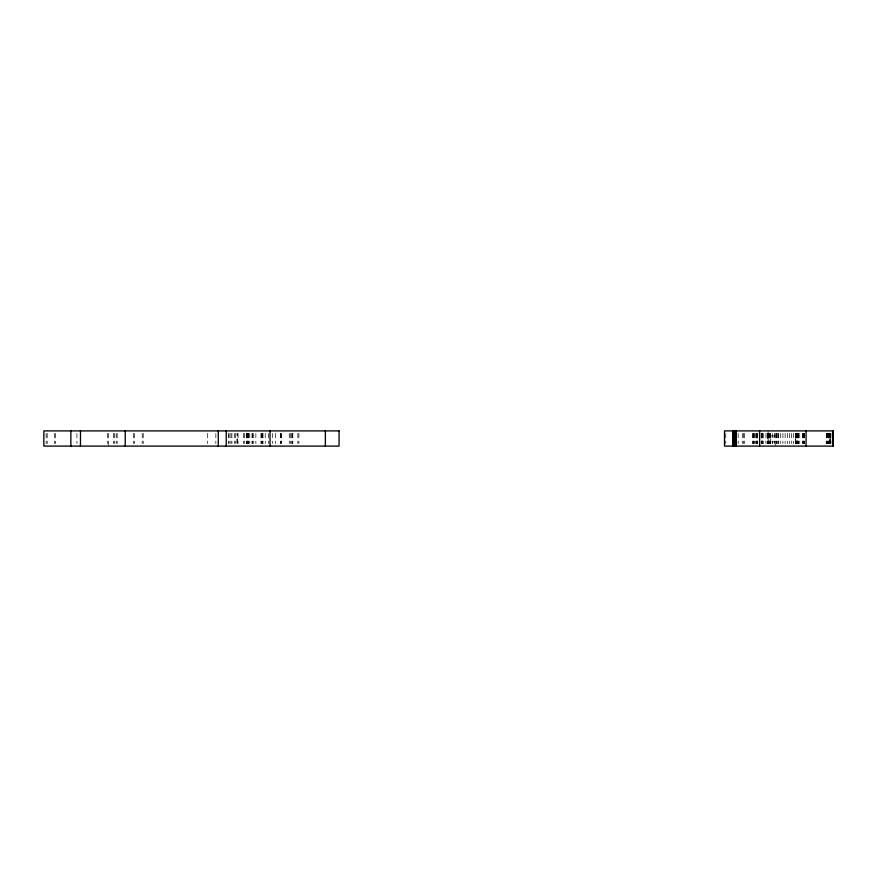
<?xml version="1.0" encoding="UTF-8"?>
<svg xmlns="http://www.w3.org/2000/svg" width="877" height="877" viewBox="0 0 877 877"><rect width="100%" height="100%" fill="white"/><g stroke="black" fill="none" stroke-linecap="round" stroke-linejoin="round"><path stroke-width="0.66" stroke-dasharray="4.38 3.29" d="M775.191 435.968L770.631 435.968L770.631 443.565M775.191 441.789L772.144 441.789L772.144 443.937M830.925 433.435L830.925 443.565M830.727 443.565L830.716 433.435L830.585 443.565M830.442 433.435L830.376 443.565M830.256 433.435L830.256 443.565M830.081 443.565L830.026 433.435L829.872 443.565M829.774 433.435L829.697 443.565M829.456 433.435L829.587 443.565M829.291 433.435L829.291 443.565M829.247 433.435L829.247 443.565M828.853 433.435L828.853 443.565M828.535 433.435L828.535 443.565M828.173 433.435L828.173 443.565M827.778 433.435L827.778 443.565M827.384 433.435L827.384 443.565M827.022 433.435L827.022 443.565M826.704 433.435L826.704 443.565M826.441 433.435L826.463 443.565M826.309 433.435L826.255 443.565M804.549 433.435L804.549 443.565M804.198 433.435L804.11 443.565M803.825 433.435L803.749 443.565M803.507 433.435L803.507 443.565M803.442 433.435L803.442 443.565M803.211 433.435L803.255 443.565M803.036 433.435L803.069 443.565M802.367 433.435L802.367 443.565M799.736 433.435L799.736 443.565M798.454 433.435L798.421 443.565M798.202 433.435L798.289 443.565M798.059 433.435L798.004 443.565M797.949 433.435L797.927 443.565M797.752 433.435L797.763 443.565M797.566 433.435L797.566 443.565M797.401 433.435L797.423 443.565M797.226 433.435L797.237 443.565M797.029 433.435L797.018 443.565M796.842 433.435L796.831 443.565M796.634 433.435L796.623 443.565M796.437 433.435L796.459 443.565M796.294 433.435L796.294 443.565M796.086 433.435L796.097 443.565M795.921 433.435L795.856 443.565M795.658 433.435L795.658 443.565M793.542 433.435L793.542 443.565M791.492 433.435L791.492 443.565M789.464 433.435L789.464 443.565M787.316 433.435L787.316 443.565M785.123 433.435L785.123 443.565M782.92 433.435L782.92 443.565M780.705 433.435L780.705 443.565M778.513 433.435L778.513 443.565M778.02 433.435L778.02 443.565M777.011 433.435L777.011 443.565M776.375 433.435L776.375 443.565M776.2 433.435L776.2 443.565M775.191 433.435L775.191 446.097M774.281 433.435L774.281 443.565M772.286 433.435L772.286 443.565M770.236 433.435L770.247 443.565L770.127 433.435M769.929 433.435L769.611 443.565M769.359 433.435L769.359 443.565M769.261 433.435L769.217 443.565M768.954 433.435L768.976 443.565M768.877 433.435L768.899 443.565M768.559 433.435L768.471 443.565M768.099 430.903L768.197 443.565M767.967 433.435L767.978 443.565L767.759 433.435M767.561 433.435L767.496 443.565L767.331 433.435M767.222 433.435L767.232 443.565M765.917 433.435L765.917 443.565M763.286 433.435L763.286 443.565M762.595 433.435L762.628 443.565M762.464 433.435L762.387 443.565M762.234 433.435L762.234 443.565M762.135 433.435L762.135 443.565M761.938 433.435L761.938 443.565M761.806 433.435L761.806 443.565M761.576 433.435L761.576 443.565M761.433 433.435L761.433 443.565M761.115 433.435L761.115 443.565M757.509 433.435L757.509 443.565M757.344 433.435L757.344 443.565M757.136 433.435L757.136 443.565M756.994 433.435L756.994 443.565M756.807 433.435L756.807 443.565M756.687 433.435L756.544 443.565M756.467 433.435L756.391 443.565M756.051 433.435L756.051 443.565M755.031 433.435L755.031 443.565M754.121 433.435L754.121 443.565M753.749 433.435L753.749 443.565M753.266 433.435L753.266 443.565M753.102 433.435L753.102 443.565M752.74 433.435L752.74 443.565M744.343 433.435L744.343 443.565M743.334 433.435L743.334 443.565M742.633 433.435L742.633 443.565M738.16 433.435L738.16 443.565M725.772 433.435L725.772 443.565M298.882 433.435L298.882 443.565M297.873 433.435L297.873 443.565M292.808 433.435L292.808 443.565M292.556 433.435L292.556 443.565M291.548 433.435L291.548 443.565M290.276 433.435L290.276 443.565M289.267 433.435L289.267 443.565M281.539 433.435L281.539 443.565M280.925 433.435L280.925 443.565M280.53 433.435L280.53 443.565M275.455 433.435L275.455 443.565M272.681 433.435L272.681 443.565M268.494 433.435L268.494 443.565M265.227 433.435L265.227 443.565M263.023 433.435L263.023 443.565M262.442 433.435L262.442 443.565M262.015 433.435L262.015 443.565M261.927 433.435L261.927 443.565M260.918 433.435L260.918 443.565M255.854 433.435L255.854 443.565M253.321 433.435L253.321 443.565M252.302 433.435L252.302 443.565M252.006 433.435L252.006 443.565M249.781 433.435L249.781 443.565M248.761 433.435L248.761 443.565M248.202 433.435L248.202 443.565M247.851 433.435L247.851 443.565M247.478 433.435L247.478 443.565M247.139 433.435L247.139 443.565M246.832 433.435L246.832 443.565M246.47 433.435L246.47 443.565M244.661 433.435L244.661 443.565M243.653 433.435L243.653 443.565M238.073 433.435L238.029 443.565M235.299 433.435L235.299 443.565M234.28 433.435L234.28 443.565M231.89 433.435L231.89 443.565M230.881 433.435L230.881 443.565M229.018 433.435L229.018 443.565M228.82 433.435L228.82 443.565M215.863 433.435L215.863 443.565M207.608 433.435L207.608 443.565M143.203 433.435L143.203 443.565M142.195 433.435L142.195 443.565M134.598 433.435L134.598 443.565M133.589 433.435L133.589 443.565M117.178 433.435L117.178 443.565M116.17 433.435L116.17 443.565M114.394 433.435L114.394 443.565M113.637 433.435L113.637 443.565M108.573 433.435L108.573 446.097M107.564 433.435L107.564 443.565M76.935 433.435L76.935 443.565M55.679 433.435L55.679 443.565M54.615 433.435L54.615 443.565M47.183 433.435L47.183 443.565M46.141 433.435L46.141 443.565M795.45 443.565L795.505 433.435L795.417 443.565M237.119 443.565L237.119 433.435L237.064 443.565"/><path stroke-width="1.32" d="M833.073 430.903L833.007 446.097M832.788 430.903L832.788 446.097M806.073 430.903L806.073 446.097M759.592 430.903L759.592 446.097M736.121 430.903L736.209 446.097M735.88 430.903L735.88 446.097M735.573 430.903L735.573 446.097M735.211 430.903L735.211 446.097M734.816 430.903L734.816 446.097M734.433 430.903L734.433 446.097M734.06 430.903L734.06 446.097M733.742 430.903L733.742 446.097M733.49 430.903L733.358 446.097M732.755 430.903L732.755 446.097M325.367 430.903L325.367 446.097M270.028 430.903L270.028 446.097M226.233 430.903L226.233 446.097M218.285 430.903L218.285 446.097M125.225 430.903L125.225 446.097M80.476 430.903L80.476 446.097M70.862 430.903L70.862 446.097M339.059 430.903L43.85 430.903L43.85 446.097L339.059 446.097L339.059 430.903M833.15 430.903L724.512 430.903L724.512 446.097L833.15 446.097L833.128 430.903"/></g></svg>
